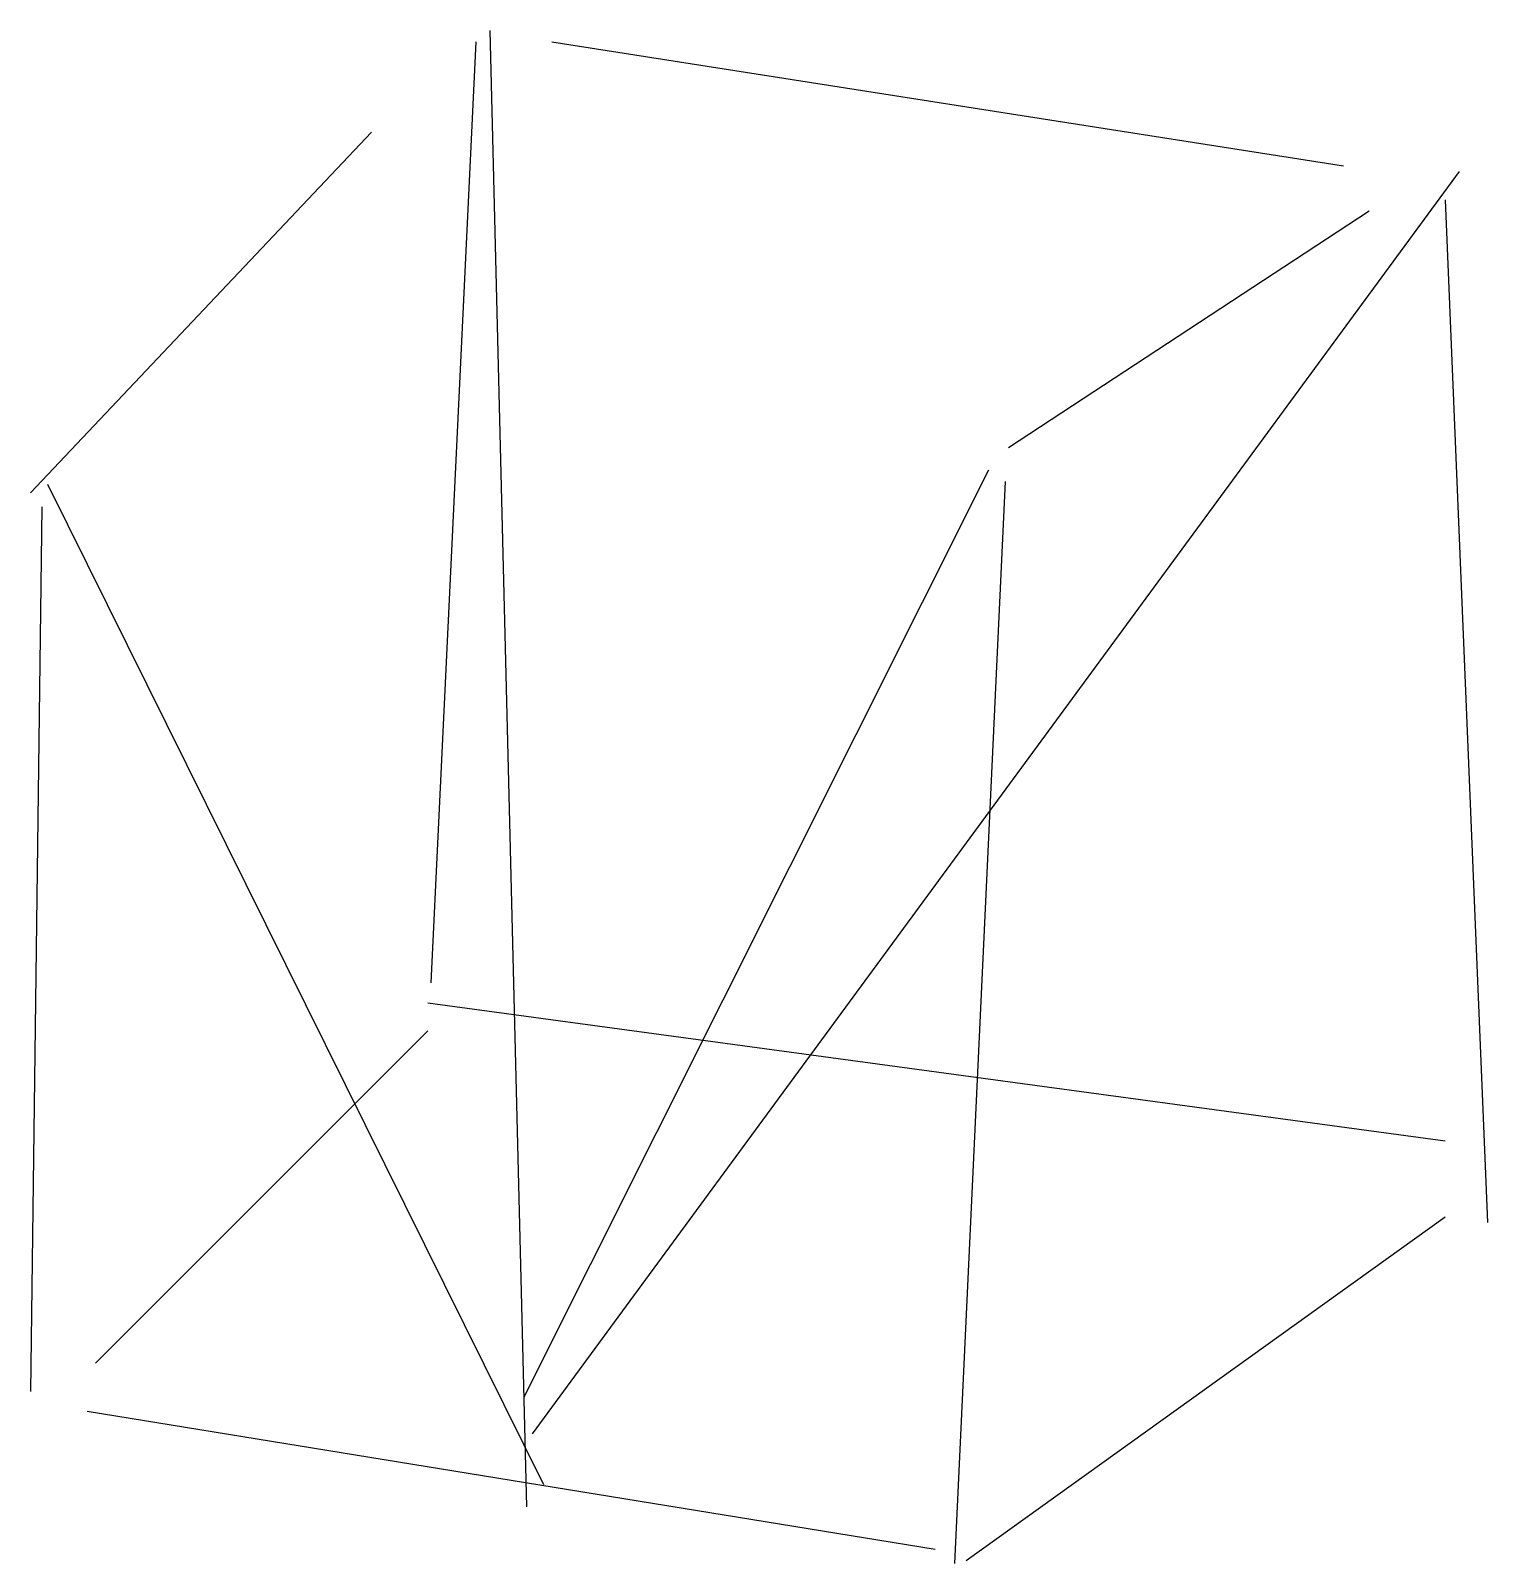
# Model space of a CAD drawing. Header units: metres. Extents: x -136 to 176, y -159 to 169.
import ezdxf

# ---------------------------------------------------------------- set-up
doc = ezdxf.new("R2010")
doc.units = ezdxf.units.M

msp = doc.modelspace()

# ---------------------------------------------------------------- linework, layer by layer
at = {"color": 0, "linetype": 'CONTINUOUS'}
for p, q in [((-37.677445, 169.397792), (-29.840536, -146.489905)), ((-40.69164, 166.986435), (-50.337066, -34.36183)), ((-24.414984, 166.986435), (144.982808, 140.461514)), ((-135.940221, 70.532177), (-62.996688, 147.695584)), ((169.699211, 139.255836), (-28.634858, -130.816088)), ((166.685016, 133.227445), (175.727603, -85.603155)), ((73.244953, 80.177603), (150.40836, 130.816088)), ((-132.323186, 72.340694), (-26.223502, -141.667192)), ((69.025079, 75.35489), (-30.443375, -122.97918)), ((61.791009, -158.546688), (72.642114, 72.943533)), ((-133.528864, 67.517981), (-135.940221, -121.773502)), ((-50.939905, -38.581703), (166.685016, -68.12082)), ((-122.074921, -115.74511), (-50.939905, -44.610095)), ((64.202366, -157.943849), (166.685016, -84.397476)), ((-123.883438, -125.993375), (57.571136, -155.532492))]:
    msp.add_line(p, q, dxfattribs=at)

doc.saveas('drawing.dxf')
